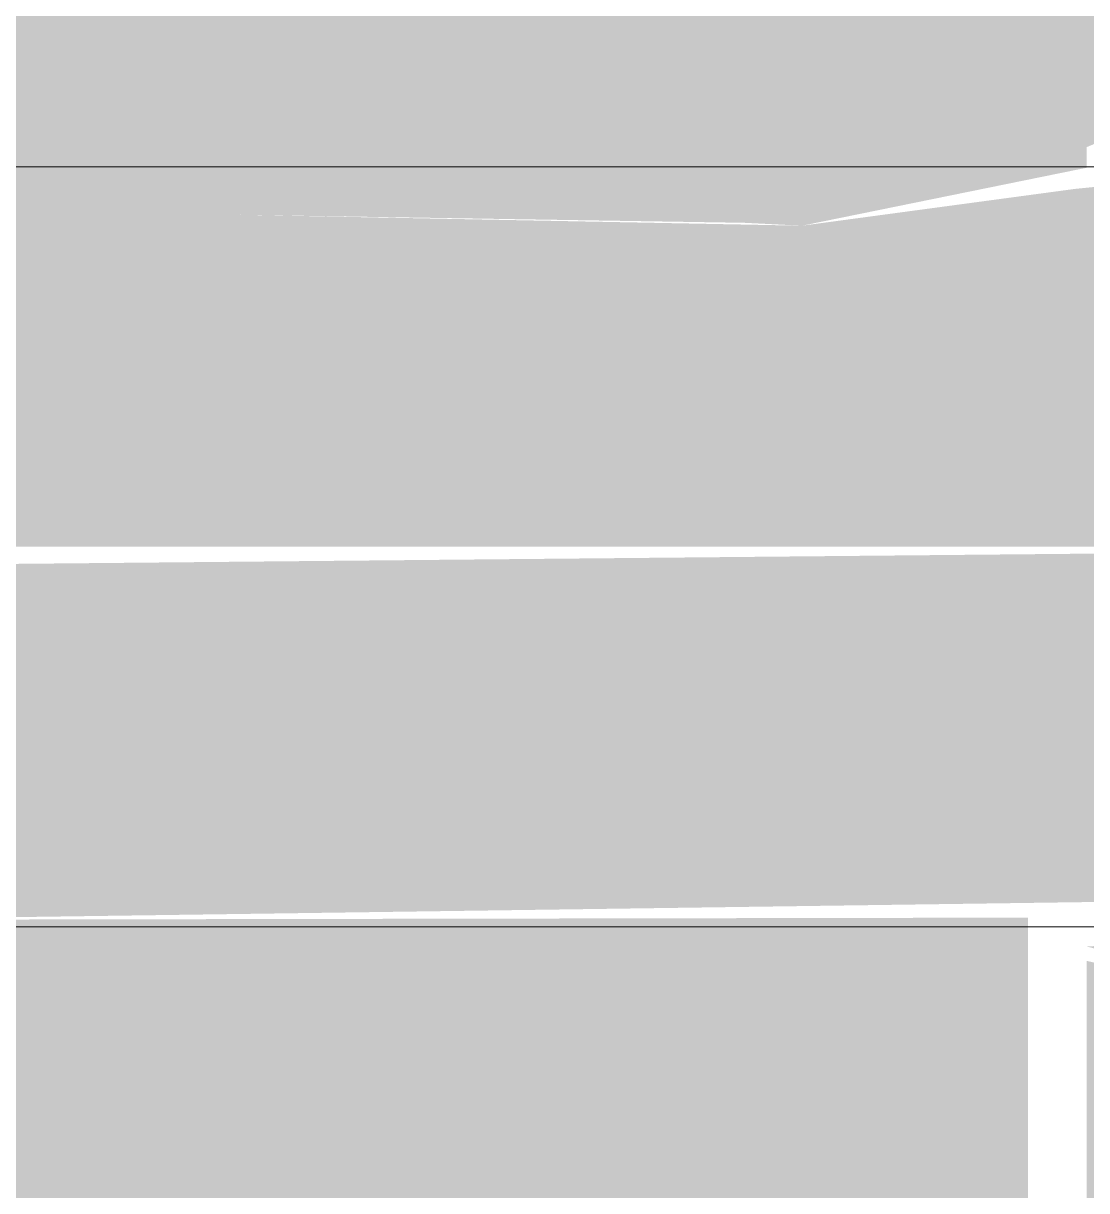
# Model space of a CAD drawing. Header units: inches. Extents: x -26493 to -10162, y -132 to 713.
# Drawn here: x -24953.994 to -24953.294, y 224.576 to 225.344 of the extents above; entities that cross this region are included whole.
import ezdxf

# ---------------------------------------------------------------- set-up
doc = ezdxf.new("R2010")
doc.units = ezdxf.units.IN
doc.header["$MEASUREMENT"] = 0
doc.layers.add('Q-SPCQ', color=91, linetype='Continuous', lineweight=9)

# ---------------------------------------------------------------- blocks, each defined once
blk = doc.blocks.new('Basketball_Backstop-Performance_Sports_Systems-3103-Ceiling_Hung - 27_-0_ to 27_-11 7_8_-706978-Section 13')
at = {"layer": 'Q-SPCQ'}
h = blk.add_hatch(color=256, dxfattribs=at)
h.paths.add_polyline_path([(-24956.48666, 157.5625), (-24953.39062, 157.5625), (-24953.4069, 160.1875), (-24956.48666, 160.1875)], flags=0)
h.paths.add_polyline_path([(-24957.2484, 157.5625), (-24956.73666, 157.5625), (-24956.73666, 160.1875), (-24959.82244, 160.1875), (-24959.80616, 157.5625), (-24957.46387, 157.5625)], flags=0)
h.paths.add_polyline_path([(-24957.27327, 213.51593), (-24957.39084, 213.69122), (-24957.28959, 213.70333)], flags=0)
h.paths.add_polyline_path([(-24957.21851, 213.70333), (-24957.14513, 213.82394), (-24957.19689, 213.79619), (-24957.21018, 213.73912)], flags=0)
h.paths.add_polyline_path([(-24959.91903, 164.3125), (-24956.73666, 164.3125), (-24956.73666, 208.78748), (-24956.79916, 208.73417), (-24956.79916, 208.37195), (-24956.92416, 208.38808), (-24956.9769, 209.93306), (-24956.98666, 209.93306), (-24956.98666, 208.38808), (-24957.11166, 208.38808), (-24957.11166, 209.69509), (-24957.54916, 209.69509), (-24957.54916, 209.93306), (-24957.67416, 209.96656), (-24957.67416, 210.43306), (-24957.54916, 210.43306), (-24957.54916, 210.67103), (-24957.11166, 210.67103), (-24957.16845, 213.01213), (-24957.31955, 213.08976), (-24957.39084, 213.36935), (-24957.27529, 213.49763), (-24957.27327, 213.29256), (-24957.1008, 213.14965), (-24956.93642, 213.14407), (-24956.76791, 213.26762), (-24956.76791, 213.84961), (-24957.0536, 213.76593), (-24957.16845, 213.63944), (-24957.21851, 213.70333), (-24957.27327, 213.62527), (-24957.27327, 213.7906), (-24957.11166, 213.92401), (-24957.02442, 213.94022), (-24957.0536, 214.01686), (-24956.76791, 214.04331), (-24956.76791, 224.75871), (-24957.75544, 224.76004), (-24959.91903, 224.68299), (-24959.91903, 165.50055)], flags=0)
h.paths.add_polyline_path([(-24956.05487, 213.91833), (-24955.9379, 213.70333), (-24955.98893, 213.60968), (-24956.02643, 213.79619)], flags=0)
h.paths.add_polyline_path([(-24955.95005, 213.51593), (-24955.90377, 213.74548), (-24955.83248, 213.69122), (-24955.9496, 213.51661)], flags=0)
h.paths.add_polyline_path([(-24956.48666, 164.3125), (-24953.29403, 164.3125), (-24953.33267, 224.75598), (-24956.45541, 224.75009), (-24956.40183, 213.97553), (-24956.31783, 214.04158), (-24956.11166, 213.92401), (-24956.05487, 213.91833), (-24956.05487, 213.76126), (-24956.01315, 213.69269), (-24956.10031, 213.64743), (-24956.23666, 213.78554), (-24956.45541, 213.83065), (-24956.42416, 213.24113), (-24956.2869, 213.13446), (-24956.23666, 213.10701), (-24956.10287, 213.15342), (-24956.01315, 213.21435), (-24955.93392, 213.36935), (-24955.90377, 213.45823), (-24955.84522, 213.31937), (-24955.92842, 213.07709), (-24956.11166, 212.97738), (-24956.11166, 210.62056), (-24955.67416, 210.62056), (-24955.67416, 210.43306), (-24955.54916, 210.39957), (-24955.57371, 209.93306), (-24955.67416, 209.93306), (-24955.67416, 209.74556), (-24956.11166, 209.74556), (-24956.12757, 208.38808), (-24956.23666, 208.38808), (-24956.23666, 209.93306), (-24956.29916, 209.93306), (-24956.29916, 208.37195), (-24956.42416, 208.37195), (-24956.42416, 208.73417), (-24956.48666, 208.73417), (-24956.48666, 165.50055)], flags=0)
h.paths.add_polyline_path([(-24956.24625, 210.43306), (-24956.23666, 210.43306), (-24956.23666, 211.64147), (-24956.29916, 211.64147), (-24956.29916, 210.43306)], flags=0)
h.paths.add_polyline_path([(-24956.98666, 210.43306), (-24956.92416, 210.43306), (-24956.96804, 211.64147), (-24956.98666, 211.64147), (-24956.98666, 210.55372)], flags=0)
h.paths.add_polyline_path([(-24956.79916, 210.93306), (-24956.76791, 211.36788), (-24956.79916, 211.363), (-24956.79916, 210.9441)], flags=0)
h.paths.add_polyline_path([(-24957.02162, 213.93303), (-24956.90027, 213.94022), (-24956.95585, 213.99254), (-24957.01367, 213.94022)], flags=0)
h.paths.add_polyline_path([(-24953.48125, 225.2113), (-24953.29403, 225.24943), (-24953.29403, 281.375), (-24955.67416, 281.375), (-24955.67416, 281.1875), (-24955.54916, 281.15401), (-24955.57371, 280.6875), (-24955.67416, 280.68491), (-24955.67416, 280.43232), (-24956.11166, 280.43232), (-24956.11166, 279.1875), (-24955.67416, 279.18051), (-24955.67416, 279), (-24955.54916, 278.96651), (-24955.57371, 278.5), (-24955.67416, 278.5), (-24955.67416, 278.3125), (-24956.11166, 278.3125), (-24956.11166, 276.95502), (-24956.23666, 276.95502), (-24956.23666, 278.5), (-24956.29916, 278.5), (-24956.29916, 276.93889), (-24956.42416, 276.93889), (-24956.45541, 225.24247), (-24955.30134, 225.2414), (-24953.51928, 225.2132)], flags=0)
h.paths.add_polyline_path([(-24959.24357, 225.21357), (-24957.7336, 225.24112), (-24956.76791, 225.27043), (-24956.79916, 276.93889), (-24956.92416, 276.95502), (-24956.92416, 278.5), (-24956.98666, 278.5), (-24956.98666, 276.95502), (-24957.11166, 276.95502), (-24957.11166, 278.26203), (-24957.54916, 278.26203), (-24957.54916, 278.5), (-24957.67416, 278.53349), (-24957.67416, 279), (-24957.54916, 279), (-24957.54916, 279.23797), (-24957.11166, 279.24518), (-24957.11166, 280.44953), (-24957.54916, 280.44953), (-24957.54916, 280.6875), (-24957.67416, 280.72099), (-24957.67416, 281.1875), (-24957.54916, 281.1875), (-24957.54916, 281.375), (-24959.91903, 281.375), (-24959.8935, 225.24462), (-24959.2473, 225.21394)], flags=0)
h.paths.add_polyline_path([(-24956.98666, 279), (-24956.92416, 279), (-24956.92416, 280.20841), (-24956.98666, 280.20841), (-24956.98666, 279.0995)], flags=0)
h.paths.add_polyline_path([(-24956.23666, 279), (-24956.25648, 280.20841), (-24956.29916, 280.20841), (-24956.24625, 279)], flags=0)
h = blk.add_hatch(color=256, dxfattribs=at)
h.paths.add_polyline_path([(-24961.10653, 224.4375), (-24959.91903, 224.48159), (-24959.93999, 224.72833)], flags=0)
h.paths.add_polyline_path([(-24961.10653, 224.4375), (-24960.01278, 224.71875), (-24960.5909, 224.75643), (-24960.72195, 224.92721), (-24960.69385, 225.14062), (-24960.52307, 225.27167), (-24960.01278, 225.28125), (-24961.10653, 225.5625)], flags=0)
h.paths.add_polyline_path([(-24952.10653, 224.4375), (-24952.10653, 225.5625), (-24953.20028, 225.28125), (-24952.62215, 225.24357), (-24952.49111, 225.07279), (-24952.51921, 224.85937), (-24952.68999, 224.72833), (-24953.20028, 224.71875)], flags=0)
h.paths.add_polyline_path([(-24953.29403, 224.4375), (-24952.10653, 224.4375), (-24953.29403, 224.72756)], flags=0)
h.paths.add_polyline_path([(-24953.29403, 225.26299), (-24953.27307, 225.27167), (-24952.10653, 225.5625), (-24953.29403, 225.5625), (-24953.29403, 225.27158)], flags=0)
h.paths.add_polyline_path([(-24959.91903, 225.26299), (-24959.91903, 225.5625), (-24961.10653, 225.5625), (-24959.93999, 225.27167)], flags=0)
h = blk.add_hatch(color=256, dxfattribs=at)
h.paths.add_polyline_path([(-24960.49935, 224.58888), (-24960.03637, 224.76), (-24960.40831, 224.82322), (-24960.48153, 225), (-24960.40831, 225.17678), (-24960.23153, 225.25), (-24959.91903, 225.26299), (-24960.13638, 225.32063), (-24960.18943, 225.28125), (-24960.60021, 225.23643), (-24960.72195, 224.97443), (-24960.52307, 224.72833), (-24960.14398, 224.68501), (-24960.50174, 224.59302)], flags=0)
h.paths.add_polyline_path([(-24952.71371, 224.58888), (-24952.76278, 224.60625), (-24953.02363, 224.71875), (-24952.61285, 224.76357), (-24952.49111, 225.02557), (-24952.68999, 225.27167), (-24953.06908, 225.31499), (-24953.12221, 225.24367), (-24952.80475, 225.17678), (-24952.73153, 225), (-24952.80475, 224.82322), (-24952.98153, 224.75), (-24953.29403, 224.73701), (-24953.07668, 224.67937), (-24952.73253, 224.59357)], flags=0)
h = blk.add_hatch(color=256, dxfattribs=at)
h.paths.add_polyline_path([(-24960.39515, 225), (-24956.76791, 225.03542), (-24956.76791, 225.24865), (-24960.35653, 225.21651)], flags=0)
h.paths.add_polyline_path([(-24952.81791, 225), (-24952.81791, 225.18141), (-24953.17789, 225.24788), (-24953.30166, 225.23551), (-24953.48125, 225.2113), (-24955.12414, 225.24304), (-24956.45541, 225.24247), (-24956.45541, 225), (-24952.95993, 225)], flags=0)
h = blk.add_hatch(color=256, dxfattribs=at)
h.paths.add_polyline_path([(-24954.41683, 224.75043), (-24952.96522, 224.77081), (-24952.80475, 224.82322), (-24952.81791, 225), (-24956.45541, 224.96539), (-24956.45541, 224.7514), (-24955.45762, 224.76004)], flags=0)
h.paths.add_polyline_path([(-24958.79623, 224.75043), (-24956.76791, 224.79843), (-24956.76791, 225), (-24960.39515, 225), (-24960.38955, 224.8171), (-24960.03516, 224.75994), (-24958.84309, 224.75048)], flags=0)
at = {"layer": 'Q-SPCQ', "flags": 128}
for points in [[(-24952.98153, 225.25), (-24952.98443, 225.25), (-24952.99312, 225.25), (-24953.0076, 225.25), (-24953.02783, 225.25), (-24953.05379, 225.25), (-24953.08543, 225.25), (-24953.1227, 225.25), (-24953.16555, 225.25), (-24953.2139, 225.25), (-24953.26768, 225.25), (-24953.3268, 225.25), (-24953.39117, 225.25), (-24953.46069, 225.25), (-24953.53523, 225.25), (-24953.61469, 225.25), (-24953.69893, 225.25), (-24953.78783, 225.25), (-24953.88123, 225.25), (-24953.979, 225.25), (-24954.08097, 225.25)], [(-24954.03353, 224.75), (-24953.93348, 224.75), (-24953.8377, 224.75), (-24953.74635, 224.75), (-24953.65958, 224.75), (-24953.57752, 224.75), (-24953.50031, 224.75), (-24953.42806, 224.75), (-24953.36091, 224.75), (-24953.29894, 224.75), (-24953.24227, 224.75), (-24953.19097, 224.75), (-24953.14515, 224.75), (-24953.10485, 224.75), (-24953.07017, 224.75), (-24953.04113, 224.75), (-24953.01781, 224.75), (-24953.00022, 224.75), (-24952.9884, 224.75), (-24952.98237, 224.75), (-24952.98153, 224.75)]]:
    blk.add_lwpolyline(points, dxfattribs=at)

msp = doc.modelspace()

# ---------------------------------------------------------------- block references
at = {"layer": 'Q-SPCQ'}
msp.add_blockref('Basketball_Backstop-Performance_Sports_Systems-3103-Ceiling_Hung - 27_-0_ to 27_-11 7_8_-706978-Section 13', (0, 0), dxfattribs=at)

doc.saveas('drawing.dxf')
